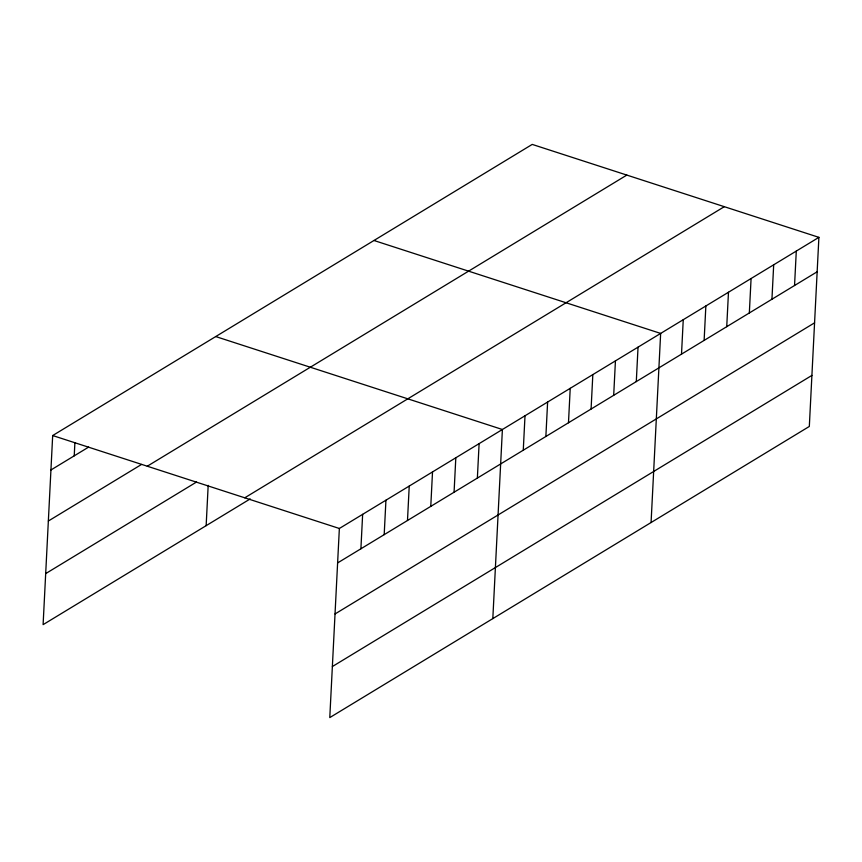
<?xml version="1.0" encoding="UTF-8"?>
<svg xmlns="http://www.w3.org/2000/svg" width="862" height="862" viewBox="0 0 862 862"><rect width="100%" height="100%" fill="white"/><g stroke="black" fill="none" stroke-linecap="round" stroke-linejoin="round"><path stroke-width="1.29" d="M818.9 237.352L339.359 528.481L329.78 717.593L809.321 426.453L818.9 237.352L532.22 144.407L52.679 435.547L43.1 624.648L250.228 498.904M74.229 455.847L74.897 442.594M206.147 525.658L208.184 485.371M360.898 548.782L362.643 514.345M384.193 534.645L385.939 500.208M407.489 520.497L409.234 486.06M430.774 506.36L432.519 471.923M454.069 492.224L455.815 457.787M477.365 478.076L479.11 443.639M492.816 618.604L502.395 429.502L215.726 336.557M523.266 450.212L525.012 415.775M545.872 436.484L547.618 402.048M568.478 422.768L570.224 388.32M591.084 409.041L592.83 374.604M613.69 395.313L615.436 360.876M636.296 381.586L638.042 347.149M651.069 522.534L660.648 333.422L373.979 240.487M681.508 354.142L683.254 319.705M704.125 340.415L705.859 305.978M726.731 326.687L728.476 292.25M749.337 312.96L751.082 278.523M771.943 299.243L773.688 264.806M794.548 285.516L796.294 251.079M50.933 469.984L88.646 447.087M48.347 521.025L141.519 464.456M147.283 466.213L626.825 175.083M45.686 573.607L196.525 482.03M244.754 497.816L724.295 206.686M337.613 562.929L817.154 271.789M335.027 613.959L814.568 322.83M332.366 666.552L811.907 375.412M52.679 435.547L339.359 528.481"/></g></svg>
